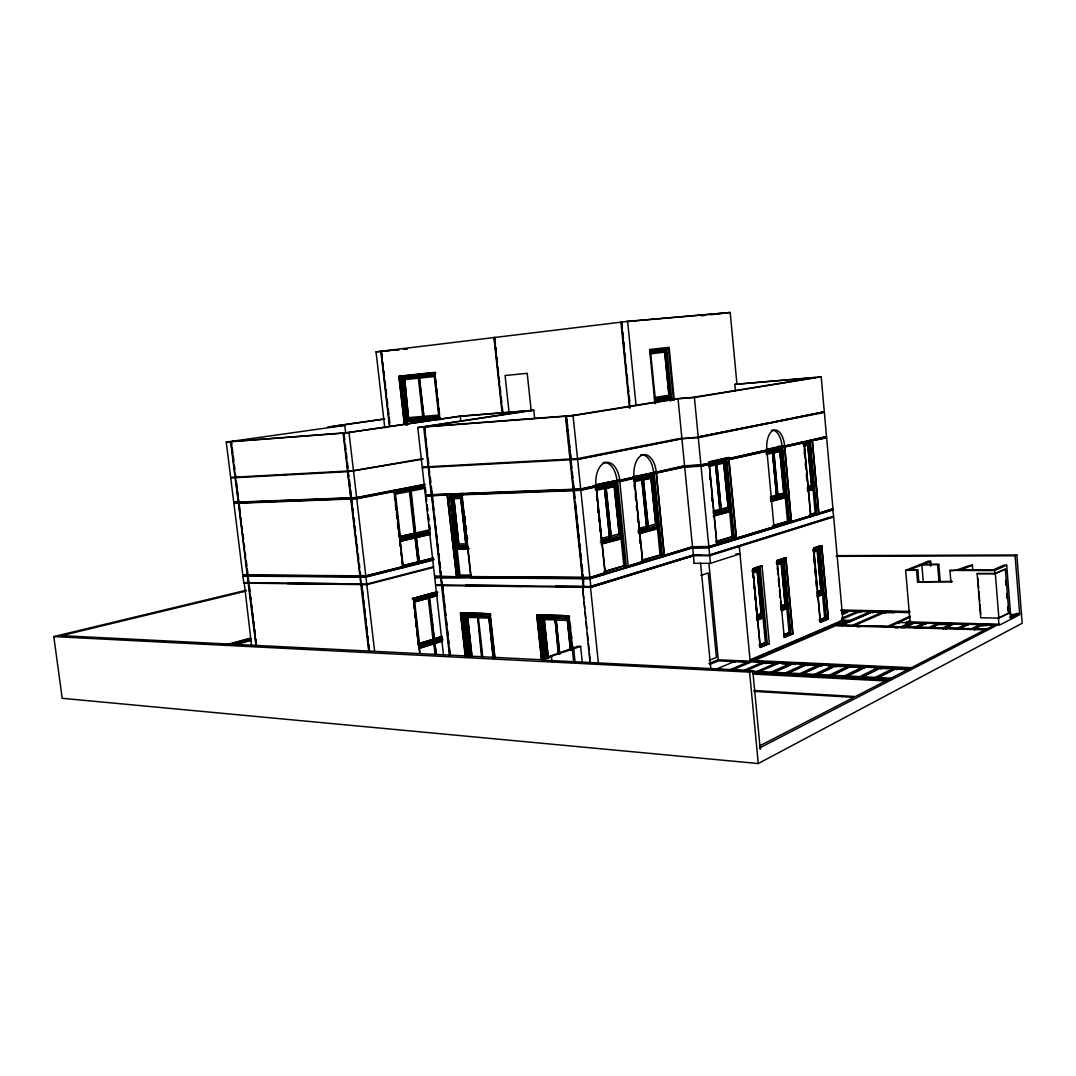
<?xml version="1.0" encoding="UTF-8"?>
<svg xmlns="http://www.w3.org/2000/svg" width="1076" height="1076" viewBox="0 0 1076 1076"><rect width="100%" height="100%" fill="white"/><g stroke="black" fill="none" stroke-linecap="round" stroke-linejoin="round"><path stroke-width="1.5" d="M692.742 547.563L693.307 555.162L590.832 586.689L583.838 586.608L570.603 459.775L577.61 459.398L681.928 438.712L692.473 546.675L692.742 547.563L708.815 547.442L774.074 527.913L766.852 450.064A18.023 9.025 87.3 0 1 774.101 430.144A18.023 9.025 87.3 0 1 784.646 446.042L791.371 522.264M555.7 586.823L590.751 587.24L590.684 586.555L583.273 586.595L570.038 459.802L422.303 467.697L425.383 494.906L431.584 494.96L441.51 584.94L435.551 584.873L434.731 577.597L440.864 577.274M582.318 577.355L471.073 576.588L471.207 577.879L461.86 493.507L461.994 494.812L573.266 490.643M456.627 577.382L447.091 494.072L456.654 577.435L472.404 577.139L441.16 577.651L582.452 578.727M432.135 495.579L447.414 495L432.135 495.579L431.812 494.664L573.118 489.257M361.684 583.891L360.823 583.999L347.615 471.691L230.721 477.946L233.748 502.236L238.388 502.317L248.139 582.681L248.959 582.587L248.341 577.583M394.314 491.436L394.179 490.239L403.083 567.711L402.949 566.527L365.786 575.848C358.658 574.517 359.115 578.229 365.934 577.072L432.31 560.354M353.453 498.887L353.318 497.663M347.615 471.691L351.26 498.982L356.761 498.766L424.711 485.572M359.855 575.808L247.574 575.028L247.709 576.158L360.003 577.018M350.682 497.771L238.509 502.062L238.657 503.205L350.83 498.995M573.817 490.616L580.825 490.36L596.131 486.917L595.996 485.545A20.552 12.011 87.7 0 1 605.761 462.505A20.552 12.011 87.7 0 1 619.695 480.246L628.223 566.864L628.397 565.868L642.56 561.632L628.155 566.205M693.24 547.334L664.322 556.023L656.252 472.082A19.906 11.258 87.6 0 0 643.166 454.798A19.906 11.258 87.6 0 0 634.033 477.045L634.168 478.376L619.843 481.591L619.695 480.246L612.379 481.12M685.291 465.868L634.262 477.34L642.843 562.546L664.417 556.063L656.252 472.082L632.876 476.803M583.111 577.651L589.836 577.691L604.994 572.876L589.877 577.409L582.869 577.368M703.502 464.388L703.623 465.666M709.03 463.137L709.151 464.415L701.054 466.244L684.699 467.024L656.078 473.063L685.345 466.5M728.896 458.645L766.852 450.064M772.339 527.603L791.492 522.29L784.646 446.042L767.444 449.472M767.04 450.333L803.933 441.671L810.726 516.722L810.632 515.579L791.317 521.672L810.389 515.875M692.675 546.931L708.748 546.796L773.967 526.729L708.828 546.527L692.473 546.675L664.255 555.377L693.186 546.702M708.936 663.623L718.257 659.776L750.174 661.229L842.979 621.229L750.133 660.933L750.026 659.709M590.347 587.361L693.186 555.687L709.716 555.727L833.671 516.924L842.979 621.229M693.307 555.162L709.649 555.095L833.631 516.372L832.636 509.674L810.847 516.386L804.108 441.94L826.516 436.574L824.364 412.458L698.028 437.031M832.958 508.787L818.634 513.36L832.958 508.787L826.624 437.703L812.084 440.676L826.624 437.703M440.797 576.628L434.583 576.332L425.518 496.184L431.651 495.606M247.44 575.256L242.799 575.001L233.895 503.38L238.455 502.895M248.139 582.681L243.754 582.627L242.947 576.131L247.507 575.821M246.135 590.28L53.8 636.588L62.206 698.297L758.271 763.543L1022.2 623.233L1016.847 554.987L836.967 555.646M1000.196 624.779L1019.712 614.665L1015.085 555.754L1016.847 554.987M760.086 747.699L998.945 624.201L910.054 621.928M1010.875 618.028L1019.618 613.508L1016.753 613.455L1009.449 617.207M759.4 745.991L853.806 697.369L754.034 691.384M846.947 622.022L846.852 620.906L837.047 625.116L986.06 629.258L994.87 624.726L906.1 622.439L906.207 623.569M998.165 618.135L1008.871 613.078L1005.387 569.137L994.614 573.656M1010.969 619.198L1006.692 565.182L994.668 570.549L994.897 573.521L977.142 573.589L980.72 617.745L998.891 618.162L1008.871 613.078M875.366 677.396L893.067 668.452L893.174 669.756L875.474 678.714L875.366 677.396L862.939 676.764L863.06 678.082L869.273 678.405M979.873 624.591L971.668 628.72L960.088 628.411L968.373 624.282L979.873 624.591L979.967 625.761L973.134 629.218M878.487 677.544L891.089 678.189L891.197 679.521L878.608 678.875L878.487 677.544L896.147 668.6L908.588 669.164M974.681 629.998L974.574 628.801L982.765 624.658L994.399 624.968M856.913 677.772L859.98 677.92L877.855 669.03L877.747 667.739L865.629 667.187L847.606 675.984L847.727 677.302M958.689 628.814L965.602 625.385L965.508 624.215L954.143 623.919L945.777 628.007L945.871 629.178M862.939 676.764L880.787 667.887L893.067 668.452M847.606 675.984L859.858 676.602L877.747 667.739M945.777 628.007L957.21 628.33L965.508 624.215M832.595 676.522L832.488 675.23L844.566 675.836L862.629 667.039L862.737 668.33L844.687 677.14L835.622 676.683M942.939 627.927L951.332 623.851L951.426 625.008L943.033 629.097L942.939 627.927L931.641 627.617L940.101 623.555L951.332 623.851M829.488 675.069L847.713 666.353L847.821 667.631L829.596 676.374L829.488 675.069L817.558 674.477L817.679 675.768L828.117 676.293M930.35 628.034L937.411 624.645L937.317 623.488L928.83 627.537L917.68 627.227L917.774 628.384M832.488 675.23L850.672 666.488L862.629 667.039M814.599 674.316L832.999 665.681L833.106 666.945L814.72 675.607L814.599 674.316L802.844 673.724L802.965 675.015L805.897 675.163M903.975 628.007L903.88 626.851L914.909 627.16L923.464 623.125L923.571 624.268L916.429 627.644M817.558 674.477L835.918 665.815L847.713 666.353M917.68 627.227L926.221 623.192L937.317 623.488M908.292 625.99L912.609 623.986M788.439 674.262L788.318 672.998L799.925 673.576L818.473 665.008L818.58 666.259L800.046 674.854L793.415 674.518M890.242 626.474L901.137 626.77L909.785 622.775L909.892 623.919M802.844 673.724L821.365 665.143L832.999 665.681M906.1 622.439L910.471 620.435M785.561 674.114L804.256 665.587L804.135 664.349L792.81 663.825L773.994 672.271L774.115 673.536L785.561 674.114L785.44 672.85L804.135 664.349M889.193 626.851L910.188 617.274M788.318 672.998L806.987 664.47L818.473 665.008M910.094 616.158L887.592 626.393L854.815 625.492M977.142 573.589L995.34 573.656L1005.387 569.137M772.716 672.742L790.107 664.928L789.986 663.69L778.809 663.166L757.154 672.661L752.38 672.419M764.807 673.065L759.965 672.809L759.844 671.558L771.142 672.123L789.986 663.69M752.258 671.168L757.047 671.411L776.025 663.045L776.146 664.282M53.8 636.588L749.582 672.11L752.783 670.711L760.234 749.232L760.88 747.295M917.546 581.82L952.125 581.565L917.546 581.82L916.577 570.32L917.815 569.823L918.783 581.309M883.019 613.091L882.925 612.002L852.192 625.412L841.768 625.129L841.862 626.245M853.833 625.869L885.494 612.056L909.57 612.58M762.359 663.636L762.238 662.413L743.126 670.711L733.684 670.227M745.897 670.846L764.982 662.534L776.025 663.045M838.554 625.64L847.068 621.968M841.311 621.282L850.08 621.511L870.255 612.822L870.161 611.733L860.047 611.518L841.661 619.332M841.768 625.129L872.703 611.787L882.925 612.002M732.42 669.985L751.344 661.901L762.238 662.413M842.669 620.22L849.986 620.408L870.161 611.733M749.784 660.005L842.871 620.126M972.785 570.159L972.381 565.169L961.191 569.944L992.892 570.024L1003.8 565.182L1006.692 565.182M749.837 660.61L842.696 620.946M729.34 670.025L748.6 661.78L748.721 662.991M842.992 621.403L750.16 661.108L909.973 668.438L889.543 678.969L752.205 671.975M841.567 618.229L857.532 611.464L857.626 612.54M843.248 614.167L847.632 612.325M950.915 582.089L949.96 570.428C957.963 571.316 964.688 565.868 972.381 565.169M748.6 661.78L735.19 661.162L715.796 669.339L724.82 669.797M784.35 637.126L792.783 633.603L785.816 558L776.845 560.408M828.238 618.767L820.41 622.036L813.752 548.518L821.674 545.841L828.238 618.767L819.899 621.444M841.688 613.697L847.538 611.249L857.532 611.464M759.912 646.488L769.152 643.475L760.315 647.174L752.971 569.137L761.916 566.111L760.033 566.111L767.282 643.408M783.906 636.467L792.783 633.603M842.131 612.419L845.05 611.195L845.144 612.271M709.622 664.47L718.365 660.852L750.268 662.332L739.279 546.474M759.495 644.632L766.394 642.237L764.068 617.57L763.032 617.543L765.345 642.197M783.462 634.665L790.08 632.379L787.847 608.276L782.239 610.469M819.428 619.722L825.628 617.597L823.53 594.329L817.02 596.884M759.064 645.277L766.394 642.237M784.498 634.705L790.08 632.379M819.145 620.287L825.628 617.597M709.111 660.408L716.441 657.396L708.264 572.997L700.839 575.431M917.815 569.823L909.623 569.809L921.863 564.887L938.797 564.416L940.155 580.771M931.076 565.761L930.7 561.349L923.073 564.416L938.797 564.416M910.148 623.071L905.656 570.293L928.023 561.349L930.7 561.349M756.576 618.929L763.933 616.064L759.414 567.872L754.155 569.379M780.705 609.541L787.713 606.81L783.368 559.722L776.926 561.645M816.899 595.458L823.409 592.93L819.307 547.496L814.599 548.841M757.154 619.83L761.566 618.108M781.216 610.442L786.825 608.249L789.058 632.352M817.316 596.36L822.535 594.315L824.633 617.57M756.724 620.435L764.068 617.57M756.401 617.099L762.225 614.853L757.975 569.634L752.124 571.638M780.503 607.765L786.058 605.613L781.983 561.443L776.388 563.353M816.671 593.764L821.822 591.76L817.975 549.15L812.783 550.925M757.248 618.337L763.933 616.064M781.31 608.976L787.713 606.81M817.41 594.934L823.409 592.93M756.791 615.297L761.324 613.643L757.356 571.41L752.797 572.889L753.267 577.785M780.571 602.695L780.88 606.003L785.198 604.43L781.378 563.165L777.033 564.577M816.993 592.069L821.028 590.616L817.424 550.804L813.375 552.122M757.033 615.297L761.324 613.643M780.88 606.003L785.198 604.43M817.222 592.082L821.028 590.616M552.015 661.646L551.49 656.75L542.035 660.099L752.783 670.711M551.49 656.75L550.092 656.683L580.623 646.407L582.345 662.749M752.797 572.889L757.356 571.41M777.262 564.577L781.378 563.165M813.604 552.122L817.424 550.804M752.003 570.388L759.414 567.872M776.307 562.129L783.368 559.722M812.757 549.728L819.307 547.496M754.061 568.128L758.54 566.608M813.523 547.993L819.858 545.855L826.435 618.713M777.289 560.892L785.816 558M570.522 649.823L567.415 620.381L570.347 649.891M559.628 654.262L556.171 620.058L559.802 654.208M548.209 658.351L544.254 619.52L548.222 656.669M694.101 563.326L710.442 563.326L739.979 553.858L735.93 553.884M546.339 658.162L542.048 618.054L545.841 617.974M544.402 658.297L539.923 616.548L559.923 616.884M541.726 659.588L536.978 615.311L538.43 614.853L543.084 658.27M418.712 648.626L442.317 641.215M419.358 646.636L442.962 639.252M418.551 647.174L442.155 639.776M419.089 648.115L442.747 640.691M418.685 643.556L433.695 639.171L428.853 596.507M441.927 636.441L434.179 638.848L442.088 636.441M433.695 639.171L419.438 643.596L414.677 601.955L429.015 597.96L413.924 601.941L414.677 601.955M434.341 638.848L434.502 640.287L441.954 637.974M442.276 637.987L418.618 645.358L418.039 640.408M711.034 554.49L829.529 517.502M831.129 516.991L833.416 517.005M701.552 555.014L693.132 555.055L590.28 586.676L692.85 555.794M493.44 658.741L488.961 618.095L493.077 657.18M696.697 554.772L590.522 587.496L598.458 663.852M833.053 509.903L708.95 547.805L692.594 547.926L590.011 578.794L583.017 578.74M490.938 614.988L463.541 614.436L468.342 657.49M716.535 543.299L736.253 537.865L728.64 457.757L709.111 462.155L716.952 543.73L736.253 537.865M477.542 616.05L481.456 656.306M810.618 515.942L818.97 514.207L812.272 439.788L818.809 513.965M478.255 620.825L477.892 617.597L478.255 622.493M774.195 527.563L810.443 516.44M715.728 541.927L733.402 536.588L731.007 511.369L729.636 511.396L732.03 536.601L715.943 541.457M471.947 657.342L467.683 617.301L472.135 657.275M773.187 525.424L788.789 521.08L786.596 497.179L770.941 501.201M809.892 514.409L816.186 512.781L814.061 489.23L807.753 490.737M772.945 525.882L788.789 521.08M809.582 514.785L816.186 512.781M604.873 573.36L642.695 562.936L634.033 477.045M642.453 562.089L664.417 556.063M595.996 485.545L605.129 574.234L589.904 578.377L583.179 578.337M470.199 657.396L465.572 615.875L470.615 615.849M628.303 566.918L605.304 573.831L596.239 485.854L633.791 477.381M604.255 571.369L625.237 565.532L622.466 538.377L601.403 543.784M641.807 560.179L661.444 554.732L658.821 528.41L657.436 528.437L660.059 554.732M604.161 571.827L625.237 565.532M641.686 560.623L661.444 554.732M463.541 614.436L480.905 614.719M465.612 657.476L460.662 613.253L483.272 613.387M413.507 600.771L437.327 594.154M770.698 501.604L786.596 497.179M429.512 597.678L437.3 595.499M429.674 597.678L437.461 595.499M434.341 592.526L412.162 598.646L437.448 592.109M807.847 489.298L813.927 487.805L809.784 441.819L803.664 443.07M437.475 591.8L413.466 598.444L419.721 653.038M807.309 489.634L813.927 487.805M771.344 499.694L786.462 495.7L782.091 448.114L766.072 451.772M713.482 515.861L728.022 511.853M770.55 500.111L786.462 495.7M413.924 599.144L437.69 592.567M713.253 516.278L731.007 511.369M413.103 599.601L436.869 593.01M248.354 646.178L251.582 645.291M807.444 491.073L814.061 489.23M233.452 645.264L251.219 640.381M807.094 488.033L812.34 486.594L808.439 443.446L803.167 444.657M771.088 498.067L777.275 496.534L772.46 451.584L776.616 496.561M770.362 498.43L784.808 494.462L780.705 449.808L766.166 453.13M713.899 514.274L730.86 509.809L726.085 459.6L725.264 459.64L730.039 509.836M714.72 514.261L730.86 509.809M449.943 655.54L442.478 585.465L443.796 597.113M226.256 644.712L250.533 638.081M600.3 542.492L622.305 536.709L616.804 482.613L615.97 482.653L621.471 536.722M637.987 532.216L658.66 526.796L653.441 474.368L652.621 474.408L657.84 526.81M601.134 542.479L622.305 536.709M638.821 532.203L658.66 526.796M226.216 645.237L250.52 638.593M803.759 445.962L807.874 445.047L811.519 485.357L807.659 486.406M770.322 496.762L776.482 495.068L772.595 453.063L766.166 454.502M777.639 494.852L783.947 493.185L779.871 451.463L773.765 452.875L777.639 494.852L783.947 493.185M228.166 645.21L250.802 639.023M713.832 512.512L720.678 510.804L716.132 463.312L709.124 464.778M231.192 644.847L250.627 639.534M712.971 512.916L729.084 508.504L724.592 461.375L708.358 465.074M230.103 645.197L251.098 639.453M236.37 643.946L250.923 639.951M639.117 533.454L655.903 528.854M601.309 544.187L622.466 538.377M638.983 533.844L658.821 528.41M600.435 540.529L610.321 538.027L605.075 486.836L595.109 488.948M638.081 530.333L647.375 527.98L642.412 478.376L634.652 480.017M601.121 540.529L620.341 535.31L615.163 484.55L595.808 488.921M638.767 530.32L656.777 525.438L651.868 476.238L633.724 480.34M441.51 584.94L442.411 584.833L442.034 581.524M723.933 463.124L716.872 464.697L721.108 509.029L728.129 507.173L723.691 463.137L728.129 507.173M443.514 655.217L435.619 585.505L442.007 585.465M610.886 536.077L619.198 533.898L614.369 486.446L605.99 488.316L611.128 536.077L606.232 488.302L614.369 486.446M647.9 526.11L655.701 524.052L651.128 478.08L643.26 479.815L648.142 526.097L643.502 479.815L651.128 478.08M456.224 548.989L468.854 548.679L456.224 548.989L459.183 575.445L470.32 575.297M351.153 498.04L361.254 583.999L366.755 584.066L433.399 566.823M256.397 646.138L248.637 583.152L366.822 584.671L433.467 567.415M402.76 566.823L365.827 576.104L360.541 576.063M403.325 566.958L433.843 559.291M402.827 567.415L365.894 576.709L360.621 576.669M433.762 559.681L403.258 567.361L394.421 490.508L425.262 484.496M402.801 565.599L433.44 557.919M432.942 558.323L402.397 565.976L401.832 561.08M456.049 547.375L468.477 547.119L456.049 547.375L450.911 495.525L456.681 547.227M458.78 543.985L453.911 498.632L458.78 543.985L465.841 543.864L460.784 498.39L453.722 498.672M465.841 543.864L460.784 498.39M246.001 591.114L61.44 635.66L540.112 659.655L577.866 646.286L580.623 646.407M243.754 582.627L244.629 583.098M251.623 645.896L244.252 583.098M243.822 583.192L249.027 583.152M399.99 541.161L416.466 537.408L419.223 561.564L416.13 537.422M417.757 537.045L429.122 534.409M399.586 541.497L430.239 534.382M773.765 452.875L780.113 451.449M803.987 445.948L807.874 445.047M400.259 539.654L429.311 532.943M399.411 540.018L430.077 532.929M414.973 533.239L399.6 536.601L414.973 533.239L410.023 489.836M414.744 526.581L415.47 533.024L429.929 529.755L429.378 524.779M399.505 538.309L429.875 531.329M708.842 464.106L700.92 465.908L684.834 466.661M766.677 450.978L728.708 459.6L766.973 451.261L766.623 450.373M803.759 442.559L784.471 446.944L804.041 442.841L803.705 441.98M768.479 451.073L781.297 448.167L785.668 495.727M596.05 490.441L604.551 488.558L609.46 536.359L601 538.565L600.906 535.243M633.912 481.819L641.888 480.057L646.528 526.366L638.848 528.437M803.113 443.325L809.784 441.819M595.472 487.415L616.804 482.613M634.154 478.551L653.441 474.368M767.726 449.176L780.705 446.258L778.069 446.392M826.516 436.574L700.933 464.966L684.578 465.747L580.677 488.961L573.669 489.23M726.085 459.6L700.866 465.262L684.78 466.029M594.786 485.303L616.925 480.367A20.525 12.024 87.7 0 0 603.098 462.613M595.754 485.895L580.636 489.284L573.925 489.54M595.822 486.581L580.717 489.97L573.992 490.226M619.52 481.268L633.858 478.053M596.561 484.657L609.218 481.833M432.068 494.947L463.124 493.548M447.374 494.395L448.867 494.086L458.134 577.045M577.395 458.645L577.462 459.344L681.74 438.672L698.297 437.717L824.041 411.947M697.692 437.112L769.286 422.814M772.581 422.155L790.658 418.537M793.94 417.891L807.094 415.255M810.376 414.61L823.53 411.974M681.74 438.672L698.23 437.071L824.31 411.893L821.19 376.869L734.814 384.374L735.419 390.803M394.731 494.247L410.185 491.315L409.445 491.342L414.22 533.252M411.072 494.355L410.709 491.127L425.249 488.289L425.625 491.611M570.038 459.802L571.02 459.681M576.978 458.726L681.875 438.08L678.028 398.793L694.41 397.474L821.19 376.869M424.859 486.93L394.287 492.929L395.026 499.412M424.616 426.97L428.665 466.715L570.388 459.022L570.455 459.721M566.474 416.183L570.939 458.995M423.729 484.496L356.613 497.542L351.126 497.744M393.991 490.548L356.654 497.811L351.368 498.013M394.072 491.154L356.721 498.43L351.449 498.632M394.704 491.315L422.33 485.922M422.303 467.697L427.185 466.809M353.479 470.763L347.978 471.059L343.54 433.144L460.286 416.304L527.563 410.884L417.757 427.535L422.222 467.065L429.095 466.634M345.746 433.601L344.777 425.41L226.256 442.088L230.654 477.381L348.422 470.979M353.036 470.79L422.855 458.618M379.976 466.352L383.285 465.774M422.935 459.196L348.059 471.678L349.081 476.547M235.926 477.623L235.106 477.717L238.388 502.317M571.988 415.538L676.589 398.698L692.877 397.38L815.299 377.528L734.814 384.374M424.146 427.011L573.064 415.713L678.028 398.793M654.558 400.541L670.778 397.945L670.039 398.012L670.361 401.227M654.316 401.98L657.57 401.456M660.812 400.931L664.067 400.406M654.773 401.94L668.936 399.626M654.41 399.061L670.63 396.493L666.125 350.52L665.385 350.588L669.904 396.56L670.63 396.493M654.342 397.515L668.963 395.228L664.726 352.148L668.963 395.228M421.335 427.253L533.79 410.198L534.678 418.456M235.415 477.125L231.017 441.725L343.97 433.103L344.75 439.694M349.014 432.525L459.842 416.143L533.79 410.198M439.398 416.452L407.616 419.035L402.989 378.443L434.785 375.12M406.661 424.98L406.298 421.859L407.212 421.725L407.575 424.845M422.962 413.036L422.72 416.452L418.255 376.842M423.984 416.331L419.236 376.748L423.863 417.717L423.984 416.331L438.645 415.121L434.327 376.546L419.667 378.066M406.782 420.447L401.227 377.286L406.15 420.528L438.954 417.851M226.256 442.088L231.461 441.671L231.865 444.886M408.436 417.623L404.751 379.599L408.436 417.623L423.339 416.372M332.982 426.244L384.307 418.941M333.506 426.325L384.791 419.048M384.791 427.871L376.049 351.839L398.376 349.687M736.939 384.051L730.2 312.457L627.631 321.361L381.186 351.233L389.781 425.948M701.202 315.846L704.524 315.456M710.59 314.797L730.2 312.457M650.012 353.87L664.726 352.148M418.86 378.147L404.119 379.667M649.783 352.417L666.125 350.52M673.522 400.111L668.492 348.785L650.442 350.83L655.755 403.487M404.455 423.81L399.061 376.439L400.339 376.291L405.908 425.262M399.061 376.439L435.699 372.552L434.435 372.7L439.654 419.358M668.492 348.785L666.784 348.96L671.814 400.245M401.227 377.286L435.645 373.654M376.049 351.839L389.243 350.615M392.552 350.305L399.142 349.687M404.092 349.229L407.387 348.92M403.406 349.216L406.741 348.906M626.474 321.589L724.484 313.062M344.777 425.41L327.857 426.943L339.101 426.042M406.15 420.528L439.936 417.811M406.298 421.859L440.084 419.169M232.429 441.402L352.309 432.27M424.59 426.769L576.198 415.215M417.757 427.535L423.702 427.078L428.181 466.742M812.151 440.124L810.336 440.219L816.993 514.005M784.525 446.379L782.682 446.473L789.649 522.331M570.536 459.075L577.53 458.699L573.064 415.713M283.055 474.772L286.404 474.583M716.872 464.697L721.108 509.029M708.68 466.5L715.607 464.913L719.857 509.257L712.971 511.14M656.104 472.458L654.195 472.539L662.507 556.077M425.249 488.289L426.58 501.564M619.534 480.636L617.597 480.716L626.366 566.918M410.709 491.127L411.032 489.634L415.807 534.49M233.748 502.236L238.132 502.075M425.383 494.906L431.584 494.96M238.764 502.304L350.937 498.027M462.102 493.79L573.36 489.553M238.832 502.882L351.005 498.645M462.169 494.449L573.427 490.252M233.895 503.38L238.267 503.218M425.518 496.184L431.476 495.969M455.336 495.363L462.707 495.095M450.279 495.659L462.075 495.216M811.519 485.357L807.646 445.06M655.701 524.052L650.886 478.08M429.929 529.755L429.203 524.779M619.198 533.898L614.127 486.46M732.03 536.601L733.402 536.588M836.133 556.346L1015.085 555.754M927.552 561.538L930.229 561.538L930.592 565.949M905.656 570.293L916.577 570.32M949.96 570.428L994.668 570.549M459.183 575.445L470.979 575.525M242.799 575.001L247.184 575.028M434.583 576.332L440.541 576.373M247.83 575.256L360.11 576.063M441.268 576.642L456.547 576.749L441.025 576.373L441.348 577.274M471.315 576.857L582.546 577.637M247.897 575.835L360.178 576.669M471.382 577.503L582.627 578.323M242.947 576.131L247.332 576.158M434.731 577.597L440.689 577.637M287.507 583.031L337.783 583.622M465.679 585.102L522.196 585.761M555.431 586.151L583.69 586.474M360.823 583.999L248.516 582.694L235.483 477.69M583.273 586.595L441.994 584.954L428.678 467.307L429.727 472.243M287.574 583.609L337.851 584.214M465.787 585.747L522.398 586.42M442.061 585.586L590.939 587.375M429.512 596.225L434.502 640.287M841.163 610.011L909.96 611.45M840.773 610.549L909.489 612.002M870.726 611.491L880.719 611.706M1009.745 614.45L1016.833 614.598M841.755 611.128L845.05 611.195M842.535 611.666L847.565 611.773M857.626 611.988L860.975 612.056M869.354 612.244L894.506 612.782M841.822 620.785L846.852 620.906M909.785 622.775L898.971 622.493L899.065 623.623M923.464 623.125L912.515 622.843L901.244 627.927L901.137 626.77M839.805 621.43L843.006 621.511M907.875 623.623L911.224 623.703M922.952 624.013L926.302 624.107M936.349 624.362L946.396 624.631M964.822 625.116L968.171 625.196M979.886 625.506L986.584 625.681M541.766 614.947L563.501 615.526M460.662 613.253L489.93 614.046L494.691 657.301M536.978 615.311L568.76 616.171L573.683 661.942M566.38 617.059L569.607 617.153L539.923 616.548M974.574 628.801L986.302 629.137L986.396 630.321M856.55 626.662L859.832 626.757M895.017 627.752L898.124 627.833M554.032 618.216L554.987 618.243L558.283 654.221M465.572 615.875L489.862 616.575L494.341 657.221M542.048 618.054L568.424 618.794L571.706 649.944M467.495 617.355L477.892 617.597M544.066 619.588L555.337 619.843L555.687 623.098M488.961 618.095L478.43 617.853L482.734 656.656M555.996 620.112L567.415 620.381M434.825 643.166L436.426 654.262M758.593 662.722L771.909 663.341M775.245 663.489L778.567 663.636M781.902 663.798L795.218 664.417M803.543 664.807L821.849 665.654M828.52 665.963L841.835 666.582M846.825 666.811L865.144 667.658M875.124 668.129L888.44 668.747M891.775 668.895L910.081 669.743M874.828 668.895L877.855 669.03M773.994 672.271L785.44 672.85M753.187 672.809L888.05 679.736L855.42 696.535L754.074 690.496M769.071 674.087L775.769 674.437M790.847 675.217L795.877 675.472M810.941 676.239L817.639 676.589M832.716 677.369L837.747 677.624M852.811 678.405L857.841 678.66M874.586 679.521L877.935 679.696M753.308 674.074L886.503 680.987M230.641 441.765L235.025 477.139L235.859 477.045L235.456 473.83M248.206 583.246L256.021 646.125M232.255 448.1L232.86 452.929M233.263 456.143L233.855 460.958M234.46 465.787L234.85 469.001M236.545 482.613L237.164 487.616M237.581 490.952L238.2 495.942M238.616 499.277L240.271 512.606M240.889 517.61L241.306 520.945M241.925 525.935L242.342 529.271M242.961 534.274L243.579 539.264M244.198 544.268L244.615 547.603M245.234 552.593L245.651 555.929M246.269 560.932L246.888 565.922M247.305 569.258L247.924 574.261M249.43 586.447L250.049 591.41M250.668 596.36L251.071 599.655M251.69 604.604L252.093 607.913M252.712 612.863L253.331 617.812M253.734 621.108L254.353 626.057M254.77 629.366L255.375 634.315M255.994 639.265L256.397 642.574M345.329 444.63L345.907 449.58M346.297 452.875L346.875 457.811M347.454 462.747L348.032 467.683M349.458 479.856L350.238 486.46M350.628 489.755L351.206 494.718M351.596 498.013L352.377 504.631M352.767 507.926L353.345 512.875M353.923 517.838L354.502 522.788M354.892 526.097L355.483 531.046M356.062 535.996L356.64 540.959M357.03 544.254L357.609 549.217M358.187 554.167L358.779 559.116M359.357 564.08L359.747 567.375M360.325 572.338L360.904 577.287M363.123 596.131L361.751 584.497L369.149 651.141M363.513 599.44L364.091 604.43M364.482 607.752L365.262 614.383M365.652 617.705L366.243 622.695M366.634 626.017L367.414 632.648M367.804 635.97L368.395 640.96M368.786 644.282L369.566 650.913M343.096 433.211L347.548 471.086M360.89 584.604L368.705 651.128M349.027 432.754L366.755 584.066M366.822 584.671L374.636 651.424M413.695 598.673L419.896 652.85M413.695 602.425L414.448 609.029M414.825 612.338L415.592 618.942M415.968 622.237L416.533 627.2M416.91 630.496L417.663 637.1M413.668 604.524L414.045 607.805M414.798 614.369L415.175 617.637M415.914 624.201L416.291 627.483M416.856 632.406L417.421 637.328M417.986 642.251L418.362 645.533M381.765 352.847L382.33 357.824M382.908 362.8L383.285 366.122M383.863 371.099L384.428 376.089M385.006 381.065L385.571 386.042M385.948 389.364L386.526 394.354M387.091 399.33L387.669 404.307M388.234 409.284L388.813 414.273M389.189 417.596L389.768 422.572M380.823 351.26L389.404 425.975M395.484 494.207L400.353 536.588M395.403 502.653L396.143 509.136M396.519 512.378L397.259 518.861M397.636 522.102L399.317 536.682M394.421 496.614L394.811 499.95M395.39 504.953L395.955 509.97M396.533 514.974L396.923 518.309M397.501 523.326L398.066 528.329M398.645 533.333L399.035 536.682M399.774 543.138L400.151 546.393M400.891 552.916L401.267 556.184M424.805 428.625L425.37 433.588M425.921 438.537L426.486 443.5M427.037 448.463L427.602 453.413M428.154 458.376L428.719 463.326M430.279 477.206L430.844 482.183M431.409 487.146L433.077 502.048M433.453 505.357L434.018 510.32M434.57 515.296L435.134 520.259M435.699 525.222L436.251 530.199M436.627 533.508L437.381 540.125M437.744 543.434L438.497 550.065M438.873 553.373L439.425 558.336M439.802 561.659L440.541 568.276M440.918 571.585L441.671 578.215M444.173 600.435L444.926 607.093M445.303 610.428L445.854 615.418M446.419 620.408L446.984 625.398M447.549 630.388L448.114 635.378M448.49 638.7L449.042 643.69M449.607 648.68L450.171 653.683M419.021 378.12L422.586 409.714M428.248 467.387L431.328 494.678M441.577 585.573L449.472 655.513M426.002 494.92L426.553 499.896M427.118 504.873L427.683 509.849M428.248 514.826L428.813 519.802M426.957 504.873L427.71 511.517M428.087 514.826L428.84 521.457M435.188 646.34L436.076 654.248M429.875 600.973L430.44 605.909M431.005 610.845L431.57 615.795M431.933 619.077L432.686 625.667M433.063 628.962L433.803 635.553M434.193 643.488L435.444 654.571M433.857 643.475L435.108 654.558M428.261 597.947L432.942 639.131M404.267 423.931L398.833 376.196L434.61 372.404L439.923 419.976M411.624 499.183L412.175 504.025M412.727 508.854L413.278 513.696M413.641 516.91L414.381 523.353M418.228 561.82L415.134 537.65L417.891 561.82M478.968 627.281L479.331 630.523M480.044 636.979L480.407 640.207M481.12 646.663L481.483 649.904M478.793 627.348L479.331 632.19M479.856 637.032L480.394 641.888M480.932 646.73L481.47 651.572M465.061 516.224L465.424 519.479M466.137 525.976L466.5 529.231M467.226 535.727L467.576 538.982M461.631 493.857L470.925 577.543M466.096 615.728L470.723 657.221M457.058 548.773L460.003 575.23M464.173 614.248L468.975 657.275M462.142 612.822L466.984 656.212M435.551 378.631L436.291 385.154M436.654 388.423L437.381 394.959M437.744 398.228L438.47 404.751M438.833 408.019L439.573 414.556M465.357 657.476L460.38 612.916L490.158 613.724L495.041 658.109M460.286 416.304L460.837 421.308M541.457 659.588L536.668 614.961L569.002 615.835L572.472 648.801M509.042 412.216L505.088 375.524L527.213 373.318L531.235 411.126M495.471 344.118L494.745 337.474L493.951 337.555L502.21 413.964M495.821 347.44L496.359 352.417M496.897 357.407L497.435 362.383M497.973 367.373L498.511 372.35M499.049 377.34L499.587 382.316M500.125 387.293L500.676 392.283M501.214 397.259L501.752 402.249M502.29 407.226L502.828 412.216M494.395 337.501L502.653 413.924M494.314 337.528L494.852 342.504M495.39 347.494L495.928 352.471M496.466 357.447L497.004 362.437M497.542 367.414L498.08 372.39M498.618 377.38L499.156 382.357M499.694 387.333L500.232 392.323M500.77 397.3L501.308 402.29M501.846 407.266L502.384 412.243M556.373 629.595L556.897 634.463M557.408 639.346L557.933 644.215M558.619 650.711L558.969 653.966M555.162 619.91L555.673 624.779M556.198 629.648L556.884 636.158M557.234 639.4L557.919 645.896M558.444 650.778L558.78 654.02M542.56 617.88L546.85 657.987M540.542 616.36L545.021 658.082M577.61 459.398L590.832 586.689M566.823 419.479L567.509 426.056M567.859 429.351L568.545 435.941M569.056 440.878L569.742 447.468M570.092 450.763L570.778 457.34M571.195 461.348L571.894 468.033M572.23 471.369L572.93 478.04M573.279 481.375L575.014 498.053M575.539 503.057L576.238 509.742M576.588 513.077L577.287 519.748M577.624 523.084L578.323 529.755M578.673 533.091L579.372 539.762M579.722 543.098L580.421 549.782M580.758 553.118L581.457 559.789M581.981 564.792L582.681 571.464M583.031 574.799L583.717 581.47M566.258 419.519L566.958 426.096M567.294 429.391L567.98 435.982M568.491 440.918L569.191 447.495M569.527 450.79L570.213 457.381M570.63 461.389L571.329 468.06M571.679 471.396L572.378 478.067M572.728 481.402L574.463 498.08M574.987 503.084L575.673 509.755M576.023 513.091L576.723 519.762M577.072 523.097L577.772 529.769M578.121 533.104L578.807 539.775M579.157 543.111L579.856 549.782M580.206 553.118L580.905 559.789M581.417 564.792L582.116 571.464M582.466 574.799L583.165 581.47M565.505 416.291L569.971 459.102M583.77 598.821L582.573 587.267L590.092 663.421M584.12 602.13L584.806 608.734M585.156 612.029L585.842 618.633M586.191 621.928L586.877 628.532M587.388 633.482L588.088 640.085M588.424 643.381L589.11 649.985M589.46 653.28L590.146 659.884M573.683 648.868L575.068 662.022M570.468 625.371L570.818 628.653M571.517 635.23L571.854 638.512M572.553 645.089L572.903 648.371M604.376 486.863L609.621 538.04M596.629 493.75L597.315 500.394M597.664 503.716L598.512 512.015M598.861 515.323L599.547 521.968M599.883 525.29L600.569 531.921M604.752 573.226L604.82 573.898M596.561 495.417L597.005 500.582M597.758 507.038L598.202 512.23M598.781 516.991L599.292 521.968M599.803 526.958L600.26 532.203M597.705 509.109L598.041 512.445M621.43 322.114L630.052 407.925M629.554 407.965L620.933 322.181L621.767 322.087L622.439 328.691M634.315 483.474L634.827 488.477M635.324 493.467L635.997 500.125M636.494 505.128L637.005 510.118M637.503 515.108L638.176 521.766M634.248 485.155L634.571 488.679M635.418 496.803L635.741 500.34M636.427 506.796L636.75 510.333M637.597 518.444L637.92 521.995M639.615 540.152L639.938 543.299M621.067 538.404L623.824 565.532M654.961 403.554L649.608 349.512L669.124 347.292L674.275 399.922M627.631 321.361L636.05 405.464M641.726 478.416L646.703 527.993M622.762 331.986L623.434 338.59M623.757 341.886L624.43 348.476M624.927 353.426L625.425 358.375M626.084 364.979L626.582 369.929M627.079 374.878L627.577 379.828M628.236 386.418L628.734 391.368M629.231 396.318L629.729 401.267M700.543 563.004L710.819 668.573M693.388 555.781L694.128 563.326M735.19 661.162L735.312 662.372M715.446 463.339L720.005 510.831M716.818 544.106L708.909 461.873L728.775 457.394L736.455 538.135M709.635 476.426L709.945 479.721M711.707 497.906L712.016 501.214M694.41 397.474L698.23 437.071M698.297 437.717L709.649 555.095M709.716 555.727L710.442 563.326M708.976 563.932L718.257 659.776M758.607 567.872L763.126 616.05M757.114 571.41L761.082 613.643M764.982 662.534L765.103 663.757M753.039 572.889L753.496 577.785M753.805 581.04L754.572 589.204M754.881 592.459L755.648 600.623M755.957 603.878L756.724 612.042M753.725 582.667L754.343 589.191M754.801 594.087L755.419 600.61M755.877 605.506L756.495 612.029M757.047 671.411L757.154 672.661M749.582 672.11L758.271 763.543M726.905 459.519L734.357 537.892M783.96 558L790.941 633.535M773.994 452.861L777.867 494.852M782.575 559.722L786.919 606.797M781.149 563.165L784.969 604.43M777.423 566.232L778.19 574.517M778.499 577.839L779.266 586.124M779.575 589.433L780.342 597.718M780.651 601.04L781.109 606.003M777.343 567.899L777.948 574.517M778.419 579.493L779.024 586.124M779.495 591.087L780.1 597.718M771.142 672.123L771.263 673.388M804.283 449.176L805.023 457.273M805.453 462.129L806.045 468.598M806.489 473.453L807.067 479.936M814.061 557.112L814.667 563.77M815.11 568.774L815.716 575.431M816.173 580.421L816.765 587.079M804.35 452.431L804.794 457.287M805.373 463.756L805.816 468.611M806.408 475.081L806.839 479.936M813.981 558.78L814.438 563.77M815.03 570.428L815.487 575.431M816.092 582.089L816.549 587.079M821.365 665.143L821.472 666.394M806.987 664.47L807.108 665.721M785.265 497.22L787.457 521.107M779.871 451.463L783.718 493.198M799.925 673.576L800.046 674.854M844.566 675.836L844.687 677.14M835.918 665.815L836.039 667.08M809.004 441.859L813.147 487.831M818.527 547.509L822.629 592.916M813.053 489.271L815.178 512.808M817.195 550.804L820.8 590.603M880.787 667.887L880.894 669.178M872.703 611.787L872.797 612.876M860.047 611.518L860.141 612.594M859.858 676.602L859.98 677.92M849.986 620.408L850.08 621.511M896.147 668.6L896.268 669.891M885.494 612.056L885.588 613.159M921.863 564.887L923.208 580.892M914.909 627.16L915.003 628.317M957.21 628.33L957.317 629.5M937.6 564.9L938.971 581.269M940.101 623.555L940.195 624.712M986.06 629.258L986.154 630.455M982.765 624.658L982.859 625.842M977.842 578.363L978.635 588.168M978.891 591.437L979.685 601.242M979.954 604.51L980.747 614.329M1005.576 580.515L1005.952 585.398M1006.598 593.535L1006.988 598.417M1007.634 606.555L1008.024 611.437M995.34 573.656L998.891 618.162M998.447 617.987L999.039 625.385M640.529 454.933A19.879 11.271 87.6 0 1 653.522 472.203M771.532 430.292A17.996 9.025 87.3 0 1 782.023 446.177M984.876 629.864L911.399 667.712L754.424 660.57L835.729 625.681L984.876 629.864M769.34 643.717L760.181 647.55L752.77 568.881L762.037 565.747L769.34 643.717M792.958 633.831L784.229 637.49L777.101 560.636L785.937 557.65L792.958 633.831M828.399 618.996L820.289 622.385L813.577 548.276L821.782 545.492L828.399 618.996M461.658 496.762L452.324 497.099L457.73 545.599L467.065 545.505L461.658 496.762"/></g></svg>
